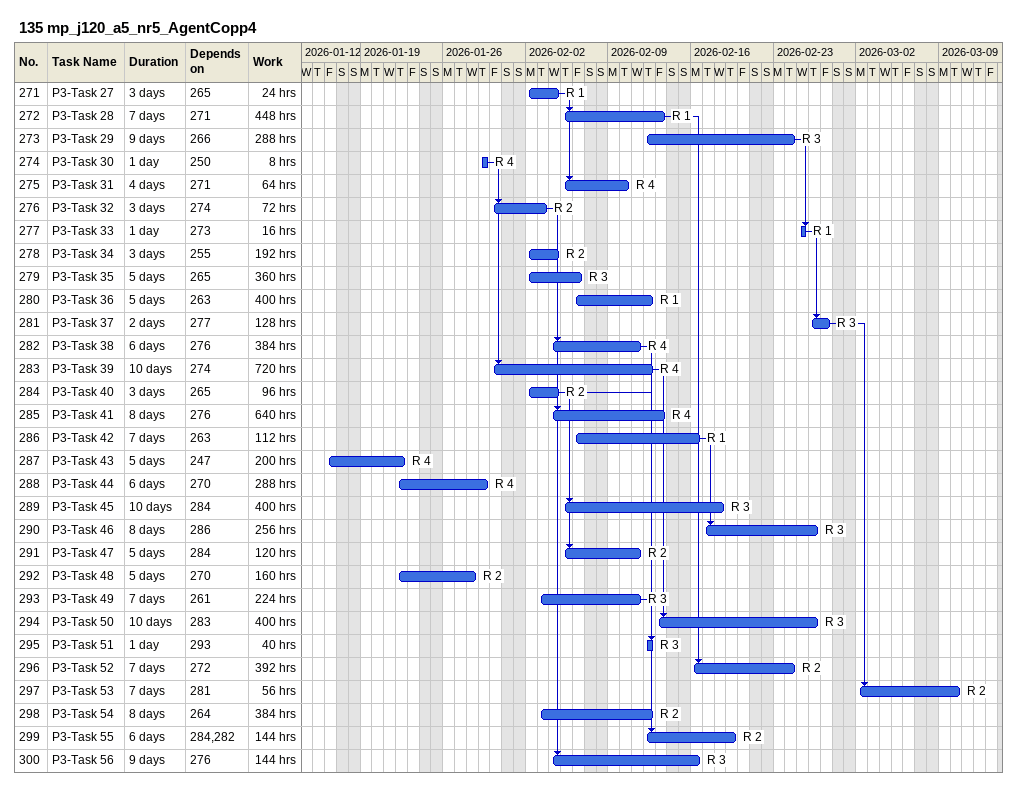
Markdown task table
135 mp_j120_a5_nr5_AgentCopp4

| ID | Task | Duration | Start | Finish | Predecessors | Resources | Work (h) |
|---|---|---|---|---|---|---|---|
| 271 | P3-Task 27 | 3d | 2026-02-02 | 2026-02-04 | 265 | R 1 | 24 |
| 272 | P3-Task 28 | 7d | 2026-02-05 | 2026-02-13 | 271 | R 1 | 448 |
| 273 | P3-Task 29 | 9d | 2026-02-12 | 2026-02-24 | 266 | R 3 | 288 |
| 274 | P3-Task 30 | 1d | 2026-01-29 | 2026-01-29 | 250 | R 4 | 8 |
| 275 | P3-Task 31 | 4d | 2026-02-05 | 2026-02-10 | 271 | R 4 | 64 |
| 276 | P3-Task 32 | 3d | 2026-01-30 | 2026-02-03 | 274 | R 2 | 72 |
| 277 | P3-Task 33 | 1d | 2026-02-25 | 2026-02-25 | 273 | R 1 | 16 |
| 278 | P3-Task 34 | 3d | 2026-02-02 | 2026-02-04 | 255 | R 2 | 192 |
| 279 | P3-Task 35 | 5d | 2026-02-02 | 2026-02-06 | 265 | R 3 | 360 |
| 280 | P3-Task 36 | 5d | 2026-02-06 | 2026-02-12 | 263 | R 1 | 400 |
| 281 | P3-Task 37 | 2d | 2026-02-26 | 2026-02-27 | 277 | R 3 | 128 |
| 282 | P3-Task 38 | 6d | 2026-02-04 | 2026-02-11 | 276 | R 4 | 384 |
| 283 | P3-Task 39 | 10d | 2026-01-30 | 2026-02-12 | 274 | R 4 | 720 |
| 284 | P3-Task 40 | 3d | 2026-02-02 | 2026-02-04 | 265 | R 2 | 96 |
| 285 | P3-Task 41 | 8d | 2026-02-04 | 2026-02-13 | 276 | R 4 | 640 |
| 286 | P3-Task 42 | 7d | 2026-02-06 | 2026-02-16 | 263 | R 1 | 112 |
| 287 | P3-Task 43 | 5d | 2026-01-16 | 2026-01-22 | 247 | R 4 | 200 |
| 288 | P3-Task 44 | 6d | 2026-01-22 | 2026-01-29 | 270 | R 4 | 288 |
| 289 | P3-Task 45 | 10d | 2026-02-05 | 2026-02-18 | 284 | R 3 | 400 |
| 290 | P3-Task 46 | 8d | 2026-02-17 | 2026-02-26 | 286 | R 3 | 256 |
| 291 | P3-Task 47 | 5d | 2026-02-05 | 2026-02-11 | 284 | R 2 | 120 |
| 292 | P3-Task 48 | 5d | 2026-01-22 | 2026-01-28 | 270 | R 2 | 160 |
| 293 | P3-Task 49 | 7d | 2026-02-03 | 2026-02-11 | 261 | R 3 | 224 |
| 294 | P3-Task 50 | 10d | 2026-02-13 | 2026-02-26 | 283 | R 3 | 400 |
| 295 | P3-Task 51 | 1d | 2026-02-12 | 2026-02-12 | 293 | R 3 | 40 |
| 296 | P3-Task 52 | 7d | 2026-02-16 | 2026-02-24 | 272 | R 2 | 392 |
| 297 | P3-Task 53 | 7d | 2026-03-02 | 2026-03-10 | 281 | R 2 | 56 |
| 298 | P3-Task 54 | 8d | 2026-02-03 | 2026-02-12 | 264 | R 2 | 384 |
| 299 | P3-Task 55 | 6d | 2026-02-12 | 2026-02-19 | 284, 282 | R 2 | 144 |
| 300 | P3-Task 56 | 9d | 2026-02-04 | 2026-02-16 | 276 | R 3 | 144 |
